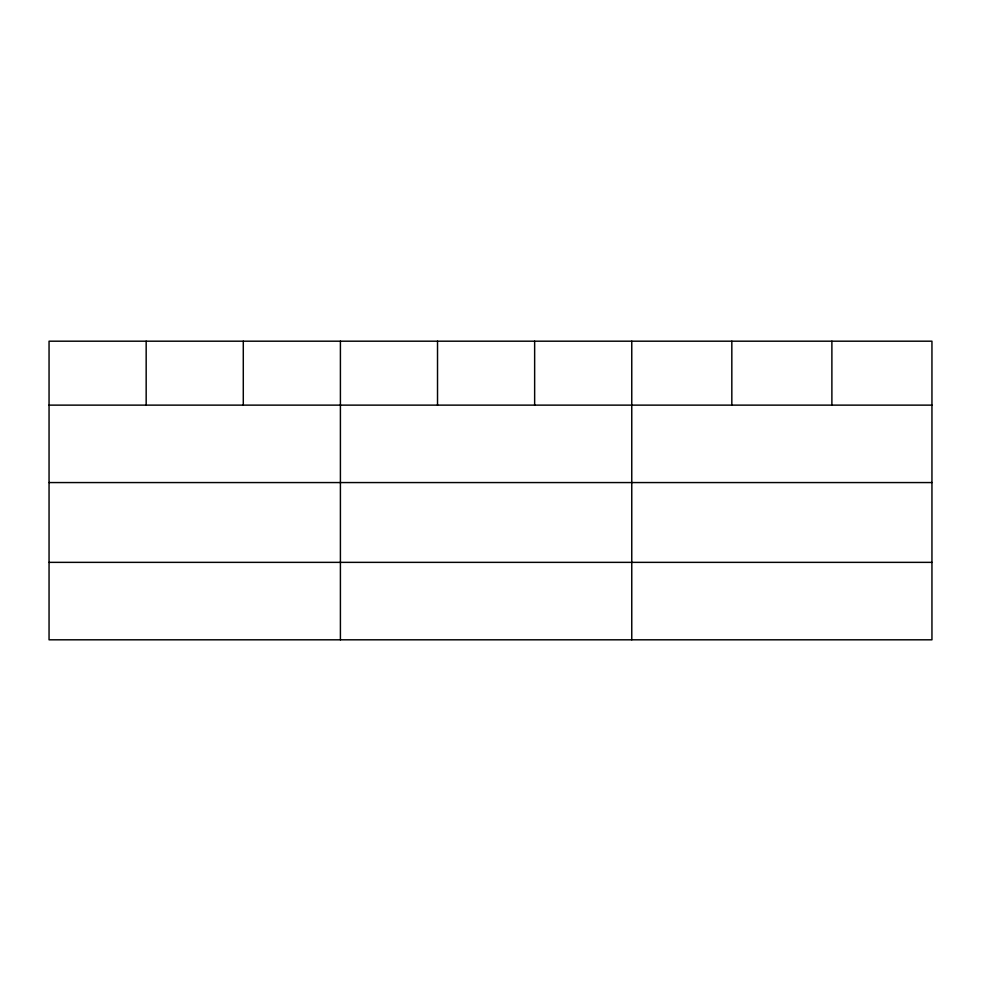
<?xml version="1.0" encoding="UTF-8"?>
<svg xmlns="http://www.w3.org/2000/svg" width="981" height="981" viewBox="0 0 981 981"><rect width="100%" height="100%" fill="white"/><g stroke="black" fill="none" stroke-linecap="round" stroke-linejoin="round"><path stroke-width="1.47" d="M931.95 482.566L931.95 341.192L49.05 341.192L49.05 639.808L931.95 639.808L931.95 482.566L49.05 482.566M49.05 405.128L931.95 405.128M49.05 562.358L931.95 562.358M831.888 341.192L831.888 405.128M731.826 341.192L731.826 405.128M631.764 341.192L631.764 639.808M534.645 341.192L534.645 405.128M437.526 341.192L437.526 405.128M340.407 341.192L340.407 639.808M243.288 341.192L243.288 405.128M146.169 341.192L146.169 405.128"/></g></svg>
